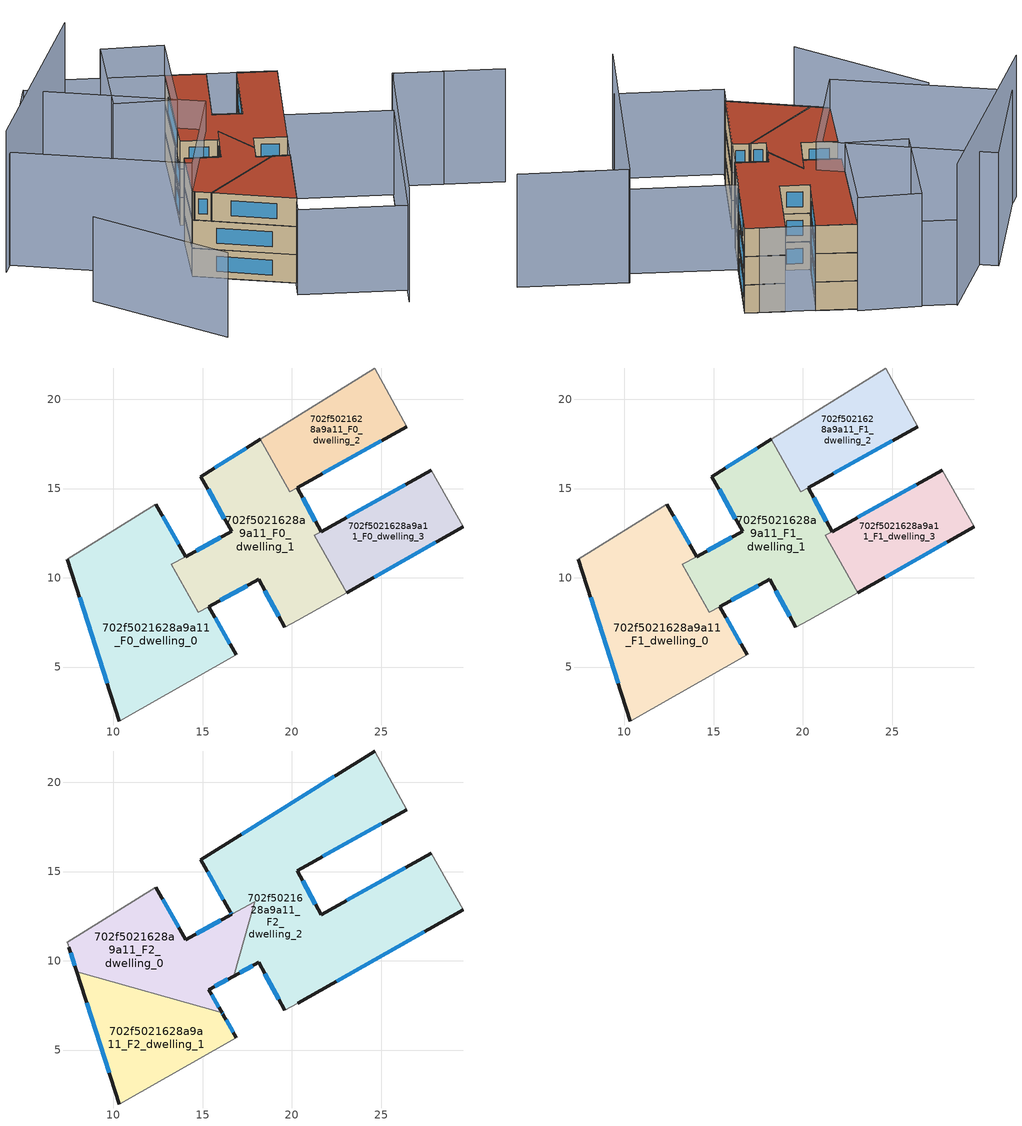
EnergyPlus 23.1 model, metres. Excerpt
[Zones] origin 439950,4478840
702f5021628a9a11_F0_dwelling_0
 floor ground (EU_floor_Construction): 16.9,5.68 15.34,8.39 14.76,8.08 13.25,10.75 14.05,11.19 12.39,14.13 7.43,11.04 10.34,1.98 z0
 wall outside (EU_wall_Construction): 10.34,1.98 7.43,11.04 / 12.39,14.13 14.05,11.19 / 15.34,8.39 16.9,5.68 z0:3
 wall adiabatic (EU_wall_Construction): 7.43,11.04 12.39,14.13 / 16.9,5.68 10.34,1.98 z0:3
 wall to 702f5021628a9a11_F0_dwelling_1 (EU_wall_Construction): 14.05,11.19 13.25,10.75 14.76,8.08 15.34,8.39 z0:3
 window (EU_Window_Construction): 9.66,4.1 8.11,8.92 / 12.78,13.44 13.66,11.88 / 15.71,7.76 16.54,6.32 z0.7:2.3
702f5021628a9a11_F0_dwelling_1
 floor ground (EU_floor_Construction): 23.08,9.17 21.26,12.38 21.64,12.59 20.29,15.04 19.89,14.82 18.23,17.75 14.9,15.67 16.63,12.6 13.25,10.75 14.76,8.08 18.15,9.91 19.61,7.22 20.33,7.63 z0
 wall outside (EU_wall_Construction): 14.06,11.19 16.63,12.6 14.9,15.67 18.23,17.75 / 20.29,15.04 21.64,12.59 / 19.61,7.22 18.15,9.91 15.35,8.39 z0:3
 wall to 702f5021628a9a11_F0_dwelling_2 (EU_wall_Construction): 18.23,17.75 19.89,14.82 20.29,15.04 z0:3
 wall to 702f5021628a9a11_F0_dwelling_3 (EU_wall_Construction): 21.64,12.59 21.26,12.38 23.08,9.17 z0:3
 wall adiabatic (EU_wall_Construction): 23.08,9.17 20.33,7.63 19.61,7.22 z0:3
 window (EU_Window_Construction): 14.66,11.52 16.03,12.27 / 16.23,13.32 15.31,14.95 / 15.68,16.15 17.45,17.26 / 20.61,14.47 21.32,13.17 / 19.27,7.85 18.49,9.28 / 17.49,9.56 16,8.75 z0.7:2.3
702f5021628a9a11_F0_dwelling_2
 floor ground (EU_floor_Construction): 26.44,18.47 24.64,21.75 18.23,17.75 19.89,14.82 20.29,15.05 z0
 wall outside (EU_wall_Construction): 26.44,18.47 20.29,15.05 z0:3
 wall adiabatic (EU_wall_Construction): 18.23,17.75 24.64,21.75 26.44,18.47 z0:3
 window (EU_Window_Construction): 25,17.67 21.73,15.85 z0.7:2.3
702f5021628a9a11_F0_dwelling_3
 floor ground (EU_floor_Construction): 29.59,12.85 27.79,16.03 21.64,12.59 21.26,12.38 23.08,9.17 z0
 wall outside (EU_wall_Construction): 21.64,12.59 27.79,16.03 / 29.59,12.85 23.08,9.17 z0:3
 wall adiabatic (EU_wall_Construction): 27.79,16.03 29.59,12.85 z0:3
 window (EU_Window_Construction): 23.08,13.4 26.35,15.22 / 28.07,11.99 24.6,10.04 z0.7:2.3
702f5021628a9a11_F1_dwelling_0
 floor to 702f5021628a9a11_F0_dwelling_0 (EU_floor_Construction): 16.9,5.68 15.34,8.39 14.76,8.08 13.25,10.75 14.05,11.19 12.39,14.13 7.43,11.04 10.34,1.98 z3
 wall outside (EU_wall_Construction): 10.34,1.98 7.43,11.04 / 12.39,14.13 14.05,11.19 / 15.34,8.39 16.9,5.68 z3:6
 wall adiabatic (EU_wall_Construction): 7.43,11.04 12.39,14.13 / 16.9,5.68 10.34,1.98 z3:6
 wall to 702f5021628a9a11_F1_dwelling_1 (EU_wall_Construction): 14.05,11.19 13.25,10.75 14.76,8.08 15.34,8.39 z3:6
 window (EU_Window_Construction): 9.66,4.1 8.11,8.92 / 12.78,13.44 13.66,11.88 / 15.71,7.76 16.54,6.32 z3.7:5.3
702f5021628a9a11_F1_dwelling_1
 floor to 702f5021628a9a11_F0_dwelling_1 (EU_floor_Construction): 23.08,9.17 21.26,12.38 21.64,12.59 20.29,15.04 19.89,14.82 18.23,17.75 14.9,15.67 16.63,12.6 13.25,10.75 14.76,8.08 18.15,9.91 19.61,7.22 20.33,7.63 z3
 wall outside (EU_wall_Construction): 14.06,11.19 16.63,12.6 14.9,15.67 18.23,17.75 / 20.29,15.04 21.64,12.59 / 19.61,7.22 18.15,9.91 15.35,8.39 z3:6
 wall to 702f5021628a9a11_F1_dwelling_2 (EU_wall_Construction): 18.23,17.75 19.89,14.82 20.29,15.04 z3:6
 wall to 702f5021628a9a11_F1_dwelling_3 (EU_wall_Construction): 21.64,12.59 21.26,12.38 23.08,9.17 z3:6
 wall adiabatic (EU_wall_Construction): 23.08,9.17 20.33,7.63 19.61,7.22 z3:6
 window (EU_Window_Construction): 14.66,11.52 16.03,12.27 / 16.23,13.32 15.31,14.95 / 15.68,16.15 17.45,17.26 / 20.61,14.47 21.32,13.17 / 19.27,7.85 18.49,9.28 / 17.49,9.56 16,8.75 z3.7:5.3
702f5021628a9a11_F1_dwelling_2
 floor to 702f5021628a9a11_F0_dwelling_2 (EU_floor_Construction): 26.44,18.47 24.64,21.75 18.23,17.75 19.89,14.82 z3
 wall outside (EU_wall_Construction): 26.44,18.47 20.29,15.05 z3:6
 wall adiabatic (EU_wall_Construction): 18.23,17.75 24.64,21.75 26.44,18.47 z3:6
 window (EU_Window_Construction): 25,17.67 21.73,15.85 z3.7:5.3
702f5021628a9a11_F1_dwelling_3
 floor to 702f5021628a9a11_F0_dwelling_3 (EU_floor_Construction): 29.59,12.85 27.79,16.03 21.64,12.59 21.26,12.38 23.08,9.17 z3
 wall outside (EU_wall_Construction): 21.64,12.59 27.79,16.03 / 29.59,12.85 23.08,9.17 z3:6
 wall adiabatic (EU_wall_Construction): 27.79,16.03 29.59,12.85 z3:6
 window (EU_Window_Construction): 23.08,13.4 26.35,15.22 / 28.07,11.99 24.6,10.04 z3.7:5.3
702f5021628a9a11_F2_dwelling_0
 floor to 702f5021628a9a11_F1_dwelling_1 (EU_floor_Construction): 16.74,9.15 17.92,13.3 13.25,10.75 14.76,8.08 z6
 floor to 702f5021628a9a11_F1_dwelling_0 (EU_floor_Construction): 16.09,7.09 15.35,8.39 14.76,8.08 13.25,10.75 14.05,11.19 12.39,14.13 7.43,11.04 7.48,10.89 7.51,10.78 7.96,9.4 z6
 wall outside (EU_wall_Construction): 12.39,14.13 14.05,11.19 16.63,12.6 / 16.74,9.15 15.34,8.39 16.09,7.09 / 7.96,9.4 7.52,10.77 z6:9
 wall adiabatic (EU_wall_Construction): 7.52,10.77 7.51,10.78 7.48,10.89 7.43,11.04 12.39,14.13 z6:9
 wall to 702f5021628a9a11_F2_dwelling_1 (EU_wall_Construction): 16.09,7.09 7.96,9.4 z6:9
 wall to 702f5021628a9a11_F2_dwelling_2 (EU_wall_Construction): 16.63,12.6 17.92,13.3 16.74,9.15 z6:9
 window (EU_Window_Construction): 12.78,13.44 13.66,11.88 / 16.41,8.97 15.67,8.57 / 15.52,8.09 15.92,7.39 / 7.86,9.72 7.62,10.45 / 14.66,11.52 16.03,12.27 z6.7:8.3
 roof outside (EU_roof_Construction): 17.92,13.3 16.74,9.15 15.34,8.39 16.09,7.09 7.96,9.4 7.52,10.77 7.51,10.78 7.48,10.89 7.43,11.04 12.39,14.13 14.05,11.19 z9
702f5021628a9a11_F2_dwelling_1
 floor to 702f5021628a9a11_F1_dwelling_0 (EU_floor_Construction): 16.9,5.68 16.09,7.09 7.96,9.4 10.34,1.98 z6
 wall outside (EU_wall_Construction): 10.34,1.98 7.96,9.4 / 16.09,7.09 16.14,7.01 16.9,5.68 z6:9
 wall adiabatic (EU_wall_Construction): 16.9,5.68 10.34,1.98 z6:9
 window (EU_Window_Construction): 9.78,3.72 8.52,7.66 / 16.1,7.07 16.13,7.03 / 16.31,6.7 16.72,5.99 z6.7:8.3
 roof outside (EU_roof_Construction): 16.09,7.09 16.14,7.01 16.9,5.68 10.34,1.98 7.96,9.4 z9
702f5021628a9a11_F2_dwelling_2
 floor to 702f5021628a9a11_F1_dwelling_2 (EU_floor_Construction): 26.44,18.47 24.64,21.75 18.23,17.74 19.89,14.82 z6
 floor to 702f5021628a9a11_F1_dwelling_3 (EU_floor_Construction): 29.59,12.85 27.79,16.03 21.64,12.59 21.26,12.38 23.07,9.18 z6
 floor to 702f5021628a9a11_F1_dwelling_1 (EU_floor_Construction): 23.07,9.18 21.26,12.38 21.64,12.59 20.29,15.04 19.89,14.82 18.23,17.74 14.9,15.67 16.55,12.74 16.56,12.73 16.63,12.6 17.92,13.3 16.74,9.15 18.15,9.91 19.61,7.22 20.33,7.63 z6
 wall outside (EU_wall_Construction): 26.44,18.47 20.29,15.04 21.64,12.59 27.79,16.03 / 29.59,12.85 20.33,7.63 / 19.61,7.22 18.15,9.91 16.74,9.15 / 16.63,12.6 16.56,12.73 16.55,12.74 14.9,15.67 24.64,21.75 z6:9
 wall adiabatic (EU_wall_Construction): 24.64,21.75 26.44,18.47 / 27.79,16.03 29.59,12.85 / 20.33,7.63 19.61,7.22 z6:9
 window (EU_Window_Construction): 17.18,17.09 22.36,20.32 / 25,17.67 21.73,15.85 / 20.61,14.47 21.32,13.17 / 23.08,13.4 26.35,15.22 / 27.42,11.63 22.5,8.85 / 19.27,7.85 18.49,9.28 / 17.82,9.73 17.07,9.33 / 16.62,12.63 16.58,12.7 / 16.17,13.43 15.29,14.98 z6.7:8.3
 roof outside (EU_roof_Construction): 26.44,18.47 20.29,15.04 21.64,12.59 27.79,16.03 29.59,12.85 20.33,7.63 19.61,7.22 18.15,9.91 16.74,9.15 17.92,13.3 16.63,12.6 16.56,12.73 16.55,12.74 14.9,15.67 24.64,21.75 z9
shading: -0.23,17.34 -0.76,3.71 / 29.59,12.85 20.11,29.62 / 27.85,0.43 13.47,-7.62 / 13.47,-7.62 8.61,1.06 / 8.61,1.06 22.99,9.12 / 22.99,9.12 27.85,0.43 z0:9; 11.74,-8.59 29.16,1.16 / 29.16,1.16 34.14,-7.74 / 31.42,-2.9 29.16,1.15 / 7.43,11.04 2.24,26.81 / 2.24,26.81 12.48,30.18 / 12.48,30.18 17.67,14.41 / 17.67,14.41 7.43,11.04 / 24.89,21.9 16.83,16.87 / 16.83,16.87 13.73,21.84 / 13.73,21.84 21.79,26.87 / 21.79,26.87 24.89,21.9 z0:12; 20.22,29.65 1.05,26.63 z0:15
[Building]
EU S2 Campaign: North Axis=0; Terrain=City; Solar Distribution=FullExterior
[Site:Location]
Madrid: Latitude=40.5; Longitude=-3.5; Time Zone=1; Elevation=609
[SizingPeriod:WeatherFileDays]
AnnualSizingPeriod: Begin Month=1; Begin Day of Month=1; End Month=12; End Day of Month=31; Day of Week for Start Day=Monday; Use Weather File Daylight Saving Period=No; Use Weather File Rain and Snow Indicators=No
[MATERIAL]
EU_InternalMass_Material: Roughness=MediumRough; Thickness=0.1; Conductivity=1; Density=1800; Specific Heat=900; Thermal Absorptance=0.9; Solar Absorptance=0.7; Visible Absorptance=0.7
[MATERIAL:NOMASS] Roughness=MediumRough; Thermal Absorptance=0.9; Solar Absorptance=0.7; Visible Absorptance=0.7
Name | Thermal Resistance
EU_wall_NoMass | 0.419739
EU_roof_NoMass | 0.352165
EU_floor_NoMass | 0.608284
[WINDOWMATERIAL:SIMPLEGLAZINGSYSTEM]
EU_Window_SimpleGlazing: UFactor=4.8352; Solar Heat Gain Coefficient=0.85; Visible Transmittance=0.85
[CONSTRUCTION]
EU_wall_Construction: EU_wall_NoMass
EU_roof_Construction: EU_roof_NoMass
EU_floor_Construction: EU_floor_NoMass
EU_InternalMass_Construction: EU_InternalMass_Material
EU_Window_Construction: EU_Window_SimpleGlazing
[ZONE] Type=1; Multiplier=1; Ceiling Height=autocalculate; Floor Area=autocalculate; Part of Total Floor Area=Yes
Name | Volume
702f5021628a9a11_F0_dwelling_0; 702f5021628a9a11_F1_dwelling_0 | 181.699
702f5021628a9a11_F2_dwelling_0 | 116.069
702f5021628a9a11_F0_dwelling_1; 702f5021628a9a11_F1_dwelling_1 | 154.417
702f5021628a9a11_F2_dwelling_1 | 100.552
702f5021628a9a11_F0_dwelling_2 | 80.1233
702f5021628a9a11_F1_dwelling_2 | 80.135
702f5021628a9a11_F2_dwelling_2 | 281.935
702f5021628a9a11_F0_dwelling_3; 702f5021628a9a11_F1_dwelling_3 | 82.3187
[INTERNALMASS] Construction=EU_InternalMass_Construction
Name | Zone or ZoneList | Surface Area
702f5021628a9a11_F0_dwelling_0_EU_InternalMass | 702f5021628a9a11_F0_dwelling_0 | 60.5667
702f5021628a9a11_F0_dwelling_1_EU_InternalMass | 702f5021628a9a11_F0_dwelling_1 | 51.4734
702f5021628a9a11_F0_dwelling_2_EU_InternalMass | 702f5021628a9a11_F0_dwelling_2 | 26.7092
702f5021628a9a11_F0_dwelling_3_EU_InternalMass | 702f5021628a9a11_F0_dwelling_3 | 27.4396
702f5021628a9a11_F1_dwelling_0_EU_InternalMass | 702f5021628a9a11_F1_dwelling_0 | 60.5667
702f5021628a9a11_F1_dwelling_1_EU_InternalMass | 702f5021628a9a11_F1_dwelling_1 | 51.4734
702f5021628a9a11_F1_dwelling_2_EU_InternalMass | 702f5021628a9a11_F1_dwelling_2 | 26.7092
702f5021628a9a11_F1_dwelling_3_EU_InternalMass | 702f5021628a9a11_F1_dwelling_3 | 27.4396
702f5021628a9a11_F2_dwelling_0_EU_InternalMass | 702f5021628a9a11_F2_dwelling_0 | 38.6979
702f5021628a9a11_F2_dwelling_1_EU_InternalMass | 702f5021628a9a11_F2_dwelling_1 | 33.5109
702f5021628a9a11_F2_dwelling_2_EU_InternalMass | 702f5021628a9a11_F2_dwelling_2 | 93.9786
[OTHEREQUIPMENT] Fuel Type=Electricity; Design Level Calculation Method=Watts/Area; Power per Zone Floor Area=1; Fraction Latent=0; Fraction Radiant=0; Fraction Lost=0; Carbon Dioxide Generation Rate=0; EndUse Subcategory=EU_Step8_InternalGains
Name | Zone or ZoneList or Space or SpaceList | Schedule
EU_Step8_InternalGain_702f5021628a9a11_F0_dwelling_0_f000 | 702f5021628a9a11_F0_dwelling_0 | EU_Step8_GainSchedule_702f5021628a9a11_F0_dwelling_0_f000
EU_Step8_InternalGain_702f5021628a9a11_F0_dwelling_1_f000 | 702f5021628a9a11_F0_dwelling_1 | EU_Step8_GainSchedule_702f5021628a9a11_F0_dwelling_1_f000
EU_Step8_InternalGain_702f5021628a9a11_F0_dwelling_2_f000 | 702f5021628a9a11_F0_dwelling_2 | EU_Step8_GainSchedule_702f5021628a9a11_F0_dwelling_2_f000
EU_Step8_InternalGain_702f5021628a9a11_F0_dwelling_3_f000 | 702f5021628a9a11_F0_dwelling_3 | EU_Step8_GainSchedule_702f5021628a9a11_F0_dwelling_3_f000
EU_Step8_InternalGain_702f5021628a9a11_F1_dwelling_0_f000 | 702f5021628a9a11_F1_dwelling_0 | EU_Step8_GainSchedule_702f5021628a9a11_F1_dwelling_0_f000
EU_Step8_InternalGain_702f5021628a9a11_F1_dwelling_1_f000 | 702f5021628a9a11_F1_dwelling_1 | EU_Step8_GainSchedule_702f5021628a9a11_F1_dwelling_1_f000
EU_Step8_InternalGain_702f5021628a9a11_F1_dwelling_2_f000 | 702f5021628a9a11_F1_dwelling_2 | EU_Step8_GainSchedule_702f5021628a9a11_F1_dwelling_2_f000
EU_Step8_InternalGain_702f5021628a9a11_F1_dwelling_3_f000 | 702f5021628a9a11_F1_dwelling_3 | EU_Step8_GainSchedule_702f5021628a9a11_F1_dwelling_3_f000
EU_Step8_InternalGain_702f5021628a9a11_F2_dwelling_0_f000 | 702f5021628a9a11_F2_dwelling_0 | EU_Step8_GainSchedule_702f5021628a9a11_F2_dwelling_0_f000
EU_Step8_InternalGain_702f5021628a9a11_F2_dwelling_1_f000 | 702f5021628a9a11_F2_dwelling_1 | EU_Step8_GainSchedule_702f5021628a9a11_F2_dwelling_1_f000
EU_Step8_InternalGain_702f5021628a9a11_F2_dwelling_2_f000 | 702f5021628a9a11_F2_dwelling_2 | EU_Step8_GainSchedule_702f5021628a9a11_F2_dwelling_2_f000
[ZONEVENTILATION:DESIGNFLOWRATE] Schedule=EU_AlwaysOn; Design Flow Rate Calculation Method=AirChanges/Hour; Air Changes per Hour=0.703302; Ventilation Type=Natural; Fan Pressure Rise=0; Fan Total Efficiency=1; Constant Term Coefficient=1; Temperature Term Coefficient=0; Velocity Term Coefficient=0; Velocity Squared Term Coefficient=0; Minimum Indoor Temperature=-100; Maximum Indoor Temperature=100; Delta Temperature=-100; Minimum Outdoor Temperature=-100; Maximum Outdoor Temperature=100; Maximum Wind Speed=40
Name | Zone or ZoneList or Space or SpaceList
EU_ConstantAir_702f5021628a9a11_F0_dwelling_0 | 702f5021628a9a11_F0_dwelling_0
EU_ConstantAir_702f5021628a9a11_F0_dwelling_1 | 702f5021628a9a11_F0_dwelling_1
EU_ConstantAir_702f5021628a9a11_F0_dwelling_2 | 702f5021628a9a11_F0_dwelling_2
EU_ConstantAir_702f5021628a9a11_F0_dwelling_3 | 702f5021628a9a11_F0_dwelling_3
EU_ConstantAir_702f5021628a9a11_F1_dwelling_0 | 702f5021628a9a11_F1_dwelling_0
EU_ConstantAir_702f5021628a9a11_F1_dwelling_1 | 702f5021628a9a11_F1_dwelling_1
EU_ConstantAir_702f5021628a9a11_F1_dwelling_2 | 702f5021628a9a11_F1_dwelling_2
EU_ConstantAir_702f5021628a9a11_F1_dwelling_3 | 702f5021628a9a11_F1_dwelling_3
EU_ConstantAir_702f5021628a9a11_F2_dwelling_0 | 702f5021628a9a11_F2_dwelling_0
EU_ConstantAir_702f5021628a9a11_F2_dwelling_1 | 702f5021628a9a11_F2_dwelling_1
EU_ConstantAir_702f5021628a9a11_F2_dwelling_2 | 702f5021628a9a11_F2_dwelling_2
[HVACTEMPLATE:THERMOSTAT] Constant Heating Setpoint=20; Constant Cooling Setpoint=50
EU_HeatOnly_702f5021628a9a11_F0_dwelling_0; EU_HeatOnly_702f5021628a9a11_F0_dwelling_1; EU_HeatOnly_702f5021628a9a11_F0_dwelling_2; EU_HeatOnly_702f5021628a9a11_F0_dwelling_3; EU_HeatOnly_702f5021628a9a11_F1_dwelling_0; EU_HeatOnly_702f5021628a9a11_F1_dwelling_1; EU_HeatOnly_702f5021628a9a11_F1_dwelling_2; EU_HeatOnly_702f5021628a9a11_F1_dwelling_3; EU_HeatOnly_702f5021628a9a11_F2_dwelling_0; EU_HeatOnly_702f5021628a9a11_F2_dwelling_1; EU_HeatOnly_702f5021628a9a11_F2_dwelling_2
[HVACTEMPLATE:ZONE:IDEALLOADSAIRSYSTEM] System Availability Schedule=EU_AlwaysOn; Maximum Heating Supply Air Temperature=50; Minimum Cooling Supply Air Temperature=13; Maximum Heating Supply Air Humidity Ratio=0.0156; Minimum Cooling Supply Air Humidity Ratio=0.0077; Heating Limit=NoLimit; Cooling Limit=NoLimit; Heating Availability Schedule=EU_AlwaysOn; Cooling Availability Schedule=EU_CoolingOff; Dehumidification Control Type=ConstantSensibleHeatRatio; Cooling Sensible Heat Ratio=0.7; Dehumidification Setpoint=60; Humidification Control Type=None; Humidification Setpoint=30; Outdoor Air Method=None; Outdoor Air Flow Rate per Person=0.00944; Outdoor Air Flow Rate per Zone Floor Area=0; Outdoor Air Flow Rate per Zone=0; Demand Controlled Ventilation Type=None; Outdoor Air Economizer Type=NoEconomizer; Heat Recovery Type=None; Sensible Heat Recovery Effectiveness=0.7; Latent Heat Recovery Effectiveness=0.65
Name | Template Thermostat
702f5021628a9a11_F0_dwelling_0 | EU_HeatOnly_702f5021628a9a11_F0_dwelling_0
702f5021628a9a11_F0_dwelling_1 | EU_HeatOnly_702f5021628a9a11_F0_dwelling_1
702f5021628a9a11_F0_dwelling_2 | EU_HeatOnly_702f5021628a9a11_F0_dwelling_2
702f5021628a9a11_F0_dwelling_3 | EU_HeatOnly_702f5021628a9a11_F0_dwelling_3
702f5021628a9a11_F1_dwelling_0 | EU_HeatOnly_702f5021628a9a11_F1_dwelling_0
702f5021628a9a11_F1_dwelling_1 | EU_HeatOnly_702f5021628a9a11_F1_dwelling_1
702f5021628a9a11_F1_dwelling_2 | EU_HeatOnly_702f5021628a9a11_F1_dwelling_2
702f5021628a9a11_F1_dwelling_3 | EU_HeatOnly_702f5021628a9a11_F1_dwelling_3
702f5021628a9a11_F2_dwelling_0 | EU_HeatOnly_702f5021628a9a11_F2_dwelling_0
702f5021628a9a11_F2_dwelling_1 | EU_HeatOnly_702f5021628a9a11_F2_dwelling_1
702f5021628a9a11_F2_dwelling_2 | EU_HeatOnly_702f5021628a9a11_F2_dwelling_2
[SIZING:ZONE] Zone Cooling Design Supply Air Temperature Input Method=SupplyAirTemperature; Zone Cooling Design Supply Air Temperature=13; Zone Heating Design Supply Air Temperature Input Method=SupplyAirTemperature; Zone Heating Design Supply Air Temperature=50; Zone Cooling Design Supply Air Humidity Ratio=0.008; Zone Heating Design Supply Air Humidity Ratio=0.008; Cooling Design Air Flow Method=DesignDay; Cooling Design Air Flow Rate=0; Cooling Minimum Air Flow per Zone Floor Area=0.000762; Cooling Minimum Air Flow=0; Cooling Minimum Air Flow Fraction=0.2; Heating Design Air Flow Method=DesignDay; Heating Design Air Flow Rate=0; Heating Maximum Air Flow per Zone Floor Area=0.002032; Heating Maximum Air Flow=0.141576; Heating Maximum Air Flow Fraction=0.3; Account for Dedicated Outdoor Air System=No; Dedicated Outdoor Air System Control Strategy=NeutralSupplyAir; Dedicated Outdoor Air Low Setpoint Temperature for Design=autosize; Dedicated Outdoor Air High Setpoint Temperature for Design=autosize; Zone Load Sizing Method=Sensible Load Only No Latent Load; Zone Latent Cooling Design Supply Air Humidity Ratio Input Method=HumidityRatioDifference; Zone Cooling Design Supply Air Humidity Ratio Difference=0.005; Zone Latent Heating Design Supply Air Humidity Ratio Input Method=HumidityRatioDifference; Zone Humidification Design Supply Air Humidity Ratio Difference=0.005
702f5021628a9a11_F0_dwelling_0; 702f5021628a9a11_F0_dwelling_1; 702f5021628a9a11_F0_dwelling_2; 702f5021628a9a11_F0_dwelling_3; 702f5021628a9a11_F1_dwelling_0; 702f5021628a9a11_F1_dwelling_1; 702f5021628a9a11_F1_dwelling_2; 702f5021628a9a11_F1_dwelling_3; 702f5021628a9a11_F2_dwelling_0; 702f5021628a9a11_F2_dwelling_1; 702f5021628a9a11_F2_dwelling_2
[SCHEDULE:CONSTANT]
Name | Hourly Value
EU_AlwaysOn | 1
EU_CoolingOff | 0
[SCHEDULE:FILE] Column Number=1; Rows to Skip at Top=0; Number of Hours of Data=8760; Column Separator=Comma; Interpolate to Timestep=No; Minutes per Item=60; Adjust Schedule for Daylight Savings=Yes
Name | File
EU_Step8_GainSchedule_702f5021628a9a11_F0_dwelling_0_f000 | ../../schedules/702f5021628a9a11/702f5021628a9a11_F0_dwelling_0_f000_gain.csv
EU_Step8_GainSchedule_702f5021628a9a11_F0_dwelling_1_f000 | ../../schedules/702f5021628a9a11/702f5021628a9a11_F0_dwelling_1_f000_gain.csv
EU_Step8_GainSchedule_702f5021628a9a11_F0_dwelling_2_f000 | ../../schedules/702f5021628a9a11/702f5021628a9a11_F0_dwelling_2_f000_gain.csv
EU_Step8_GainSchedule_702f5021628a9a11_F0_dwelling_3_f000 | ../../schedules/702f5021628a9a11/702f5021628a9a11_F0_dwelling_3_f000_gain.csv
EU_Step8_GainSchedule_702f5021628a9a11_F1_dwelling_0_f000 | ../../schedules/702f5021628a9a11/702f5021628a9a11_F1_dwelling_0_f000_gain.csv
EU_Step8_GainSchedule_702f5021628a9a11_F1_dwelling_1_f000 | ../../schedules/702f5021628a9a11/702f5021628a9a11_F1_dwelling_1_f000_gain.csv
EU_Step8_GainSchedule_702f5021628a9a11_F1_dwelling_2_f000 | ../../schedules/702f5021628a9a11/702f5021628a9a11_F1_dwelling_2_f000_gain.csv
EU_Step8_GainSchedule_702f5021628a9a11_F1_dwelling_3_f000 | ../../schedules/702f5021628a9a11/702f5021628a9a11_F1_dwelling_3_f000_gain.csv
EU_Step8_GainSchedule_702f5021628a9a11_F2_dwelling_0_f000 | ../../schedules/702f5021628a9a11/702f5021628a9a11_F2_dwelling_0_f000_gain.csv
EU_Step8_GainSchedule_702f5021628a9a11_F2_dwelling_1_f000 | ../../schedules/702f5021628a9a11/702f5021628a9a11_F2_dwelling_1_f000_gain.csv
EU_Step8_GainSchedule_702f5021628a9a11_F2_dwelling_2_f000 | ../../schedules/702f5021628a9a11/702f5021628a9a11_F2_dwelling_2_f000_gain.csv
